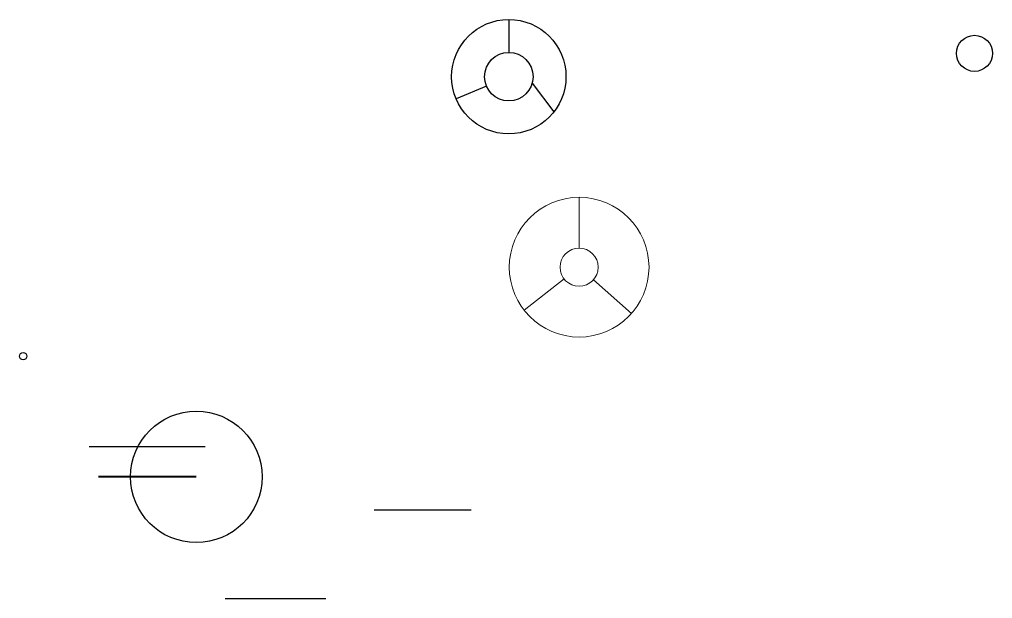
# Model space of a CAD drawing. Header units: inches. Extents: x -209 to 935, y -389 to 406.
# Drawn here: x -209 to 322, y -26 to 290 of the extents above; entities that cross this region are included whole.
import ezdxf

# ---------------------------------------------------------------- set-up
doc = ezdxf.new("R2010")
doc.units = ezdxf.units.IN
doc.header["$MEASUREMENT"] = 0

msp = doc.modelspace()

# ---------------------------------------------------------------- linework, layer by layer
for p, q in [((58.02913, 289.51418), (58.02913, 271.5635)), ((70.75752, 254.71786), (82.56609, 239.08958)), ((45.82592, 253.2177), (29.27034, 246.27941)), ((-170.75593, 56.6803), (-158.63865, 56.6803)), ((-164.69729, 56.6803), (-107.50377, 56.6803)), ((-15.35663, 22.24527), (37.59123, 22.24527)), ((-96.53991, -26.09045), (-41.68668, -26.09045))]:
    msp.add_line(p, q)
at = {"lineweight": 20}
for p, q in [((96.38333, 192.59584), (96.38333, 164.90478)), ((88.18092, 148.11402), (66.33876, 131.09301)), ((104.17868, 147.62344), (124.93687, 129.29608))]:
    msp.add_line(p, q, dxfattribs=at)
at = {"lineweight": 40}
msp.add_line((-112.35068, 40.21617), (-165.66667, 40.21617), dxfattribs=at)
for centre, radius in [((58.02913, 258.33196), 31.18223), ((58.02913, 258.33196), 13.23154), ((-206.78571, 106.01456), 2), ((-112.35068, 40.21617), 35.8337)]:
    msp.add_circle(centre, radius)
at = {"lineweight": 30}
msp.add_circle((311.96049, 271.04735), 9.82819, dxfattribs=at)
at = {"lineweight": 20}
for radius in [38.08991, 10.39885]:
    msp.add_circle((96.38333, 154.50593), radius, dxfattribs=at)

doc.saveas('drawing.dxf')
